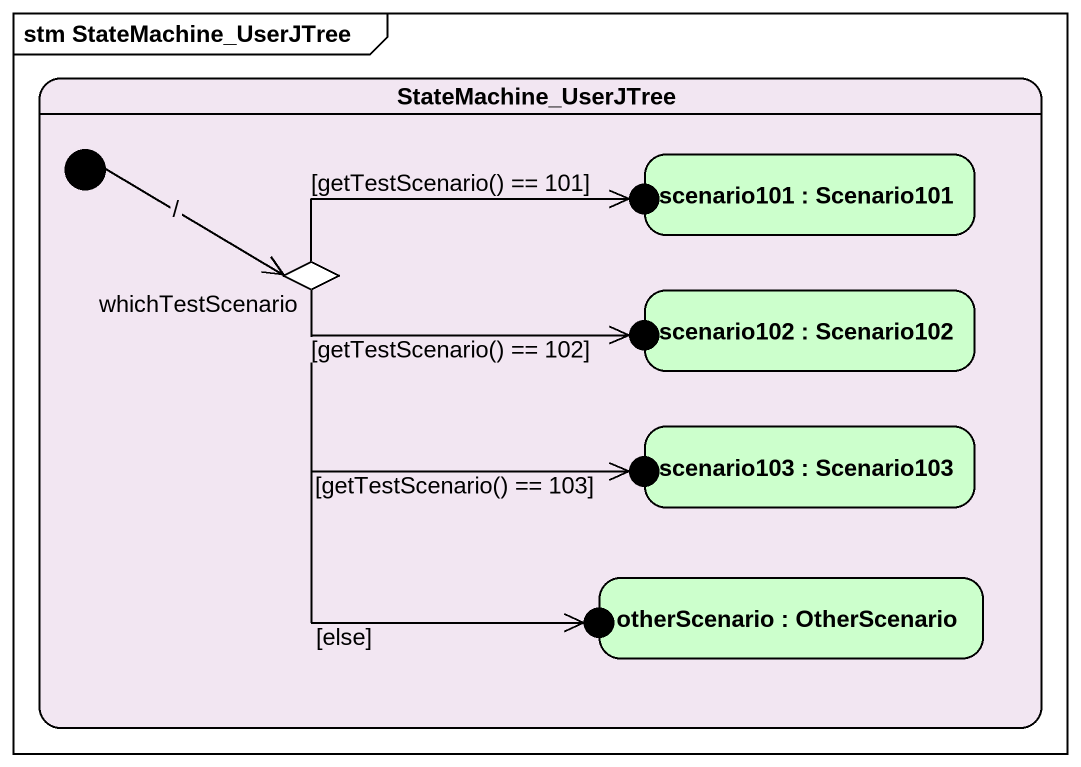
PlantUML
@startuml
mainframe stm StateMachine_UserJTree
hide empty description
state StateMachine_UserJTree #F2E6F2 {
  state initial1 <<start>>
  state "scenario101 : Scenario101" as scenario101 #CCFFCC
  state whichTestScenario <<choice>> #6699FF
  state initial2 <<start>> #6699FF
  state initial3 <<start>> #6699FF
  state "scenario102 : Scenario102" as scenario102 #CCFFCC
  state initial4 <<start>> #6699FF
  state "scenario103 : Scenario103" as scenario103 #CCFFCC
  state initial5 <<start>> #6699FF
  state "otherScenario : OtherScenario" as otherScenario #CCFFCC
}
initial1 -right-> whichTestScenario : /
whichTestScenario -right-> initial2 : [getTestScenario() == 101]
whichTestScenario -right-> initial3 : [getTestScenario() == 102]
whichTestScenario -right-> initial4 : [getTestScenario() == 103]
whichTestScenario --> initial5 : [else]
@enduml
